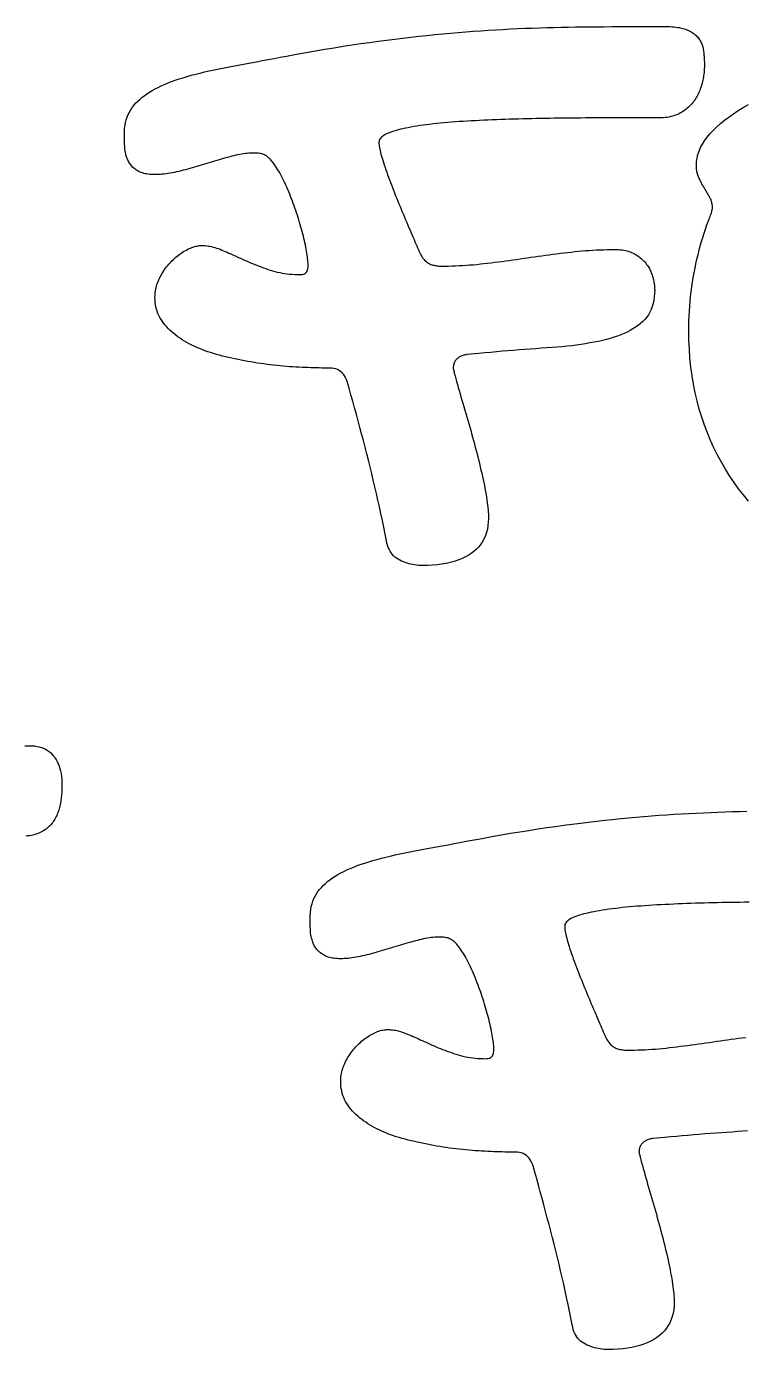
# Model space of a CAD drawing. Header units: millimetres. Extents: x 0 to 54.3, y 0.2 to 27.6.
# Drawn here: x 18.479 to 21.025, y 0.265 to 4.954 of the extents above; entities that cross this region are included whole.
import ezdxf

# ---------------------------------------------------------------- set-up
doc = ezdxf.new("R2010")
doc.units = ezdxf.units.MM

msp = doc.modelspace()

# ---------------------------------------------------------------- linework, layer by layer
msp.add_lwpolyline([(19.2854, 4.5051), (19.2797, 4.5051), (19.2739, 4.5048), (19.2679, 4.5044), (19.2617, 4.5038), (19.2554, 4.5031), (19.2489, 4.5022), (19.2423, 4.5012), (19.2356, 4.5), (19.2287, 4.4986), (19.2216, 4.4971), (19.2144, 4.4954), (19.2071, 4.4936), (19.1997, 4.4916), (19.1922, 4.4896), (19.1846, 4.4876), (19.177, 4.4854), (19.1694, 4.4833), (19.1617, 4.4811), (19.154, 4.4788), (19.1462, 4.4765), (19.1383, 4.4742), (19.1304, 4.4718), (19.1225, 4.4693), (19.1145, 4.4669), (19.1065, 4.4644), (19.0985, 4.4619), (19.0905, 4.4595), (19.0826, 4.4572), (19.0746, 4.4549), (19.0667, 4.4526), (19.0587, 4.4504), (19.0508, 4.4483), (19.0429, 4.4462), (19.035, 4.4441), (19.0271, 4.4421), (19.0193, 4.4401), (19.0115, 4.4383), (19.0038, 4.4366), (18.9963, 4.4351), (18.9889, 4.4337), (18.9816, 4.4325), (18.9745, 4.4315), (18.9675, 4.4306), (18.9607, 4.4299), (18.954, 4.4293), (18.9474, 4.4289), (18.941, 4.4287), (18.9347, 4.4286), (18.9283, 4.4287), (18.9221, 4.4289), (18.9162, 4.4294), (18.9104, 4.4301), (18.905, 4.4309), (18.8997, 4.4319), (18.8947, 4.4331), (18.89, 4.4345), (18.8854, 4.4361), (18.8811, 4.4378), (18.8771, 4.4398), (18.8733, 4.4419), (18.8696, 4.4442), (18.8662, 4.4466), (18.8629, 4.4491), (18.8597, 4.4517), (18.8567, 4.4544), (18.8539, 4.4573), (18.8512, 4.4602), (18.8487, 4.4633), (18.8464, 4.4665), (18.8442, 4.4697), (18.8422, 4.4731), (18.8403, 4.4766), (18.8386, 4.4802), (18.837, 4.4839), (18.8355, 4.4876), (18.8342, 4.4913), (18.833, 4.4951), (18.8319, 4.4989), (18.8309, 4.5028), (18.83, 4.5067), (18.8293, 4.5107), (18.8287, 4.5147), (18.8282, 4.5188), (18.8279, 4.5229), (18.8276, 4.5271), (18.8273, 4.5312), (18.8271, 4.5353), (18.8269, 4.5394), (18.8267, 4.5434), (18.8265, 4.5474), (18.8264, 4.5514), (18.8263, 4.5554), (18.8262, 4.5593), (18.8261, 4.5632), (18.8261, 4.5671), (18.8261, 4.571), (18.8263, 4.5821), (18.8272, 4.5929), (18.8286, 4.6033), (18.8305, 4.6133), (18.833, 4.6231), (18.8361, 4.6324), (18.8397, 4.6415), (18.8439, 4.6501), (18.8486, 4.6585), (18.8539, 4.6665), (18.8597, 4.6741), (18.8661, 4.6814), (18.8731, 4.6884), (18.8805, 4.6953), (18.8883, 4.7019), (18.8967, 4.7084), (18.9055, 4.7147), (18.9149, 4.7208), (18.9247, 4.7267), (18.935, 4.7324), (18.9458, 4.738), (18.957, 4.7434), (18.9688, 4.7485), (18.981, 4.7535), (18.9937, 4.7583), (19.0068, 4.7631), (19.0203, 4.7676), (19.0343, 4.7721), (19.0487, 4.7765), (19.0635, 4.7807), (19.0788, 4.7848), (19.0945, 4.7887), (19.1107, 4.7926), (19.1273, 4.7963), (19.1443, 4.7999), (19.1617, 4.8034), (19.1795, 4.8068), (19.1978, 4.8103), (19.2164, 4.8139), (19.2354, 4.8175), (19.2548, 4.8212), (19.2745, 4.825), (19.2947, 4.8288), (19.3152, 4.8326), (19.3361, 4.8366), (19.3574, 4.8406), (19.3791, 4.8446), (19.4012, 4.8488), (19.4359, 4.8552), (19.4702, 4.8613), (19.5039, 4.8672), (19.5372, 4.8729), (19.5699, 4.8783), (19.6022, 4.8835), (19.6339, 4.8884), (19.6651, 4.8931), (19.6958, 4.8975), (19.726, 4.9017), (19.7557, 4.9056), (19.7849, 4.9093), (19.8137, 4.9128), (19.8423, 4.9161), (19.8707, 4.9193), (19.8988, 4.9223), (19.9268, 4.9251), (19.9545, 4.9278), (19.982, 4.9303), (20.0092, 4.9327), (20.0363, 4.9348), (20.0631, 4.9369), (20.0897, 4.9388), (20.1161, 4.9405), (20.1423, 4.942), (20.1684, 4.9435), (20.1945, 4.9449), (20.2204, 4.9461), (20.2463, 4.9472), (20.2721, 4.9483), (20.2978, 4.9492), (20.3234, 4.95), (20.3489, 4.9507), (20.3744, 4.9512), (20.3997, 4.9517), (20.425, 4.952), (20.4503, 4.9523), (20.4759, 4.9526), (20.5016, 4.9528), (20.5276, 4.953), (20.5539, 4.9532), (20.5803, 4.9534), (20.607, 4.9535), (20.6339, 4.9536), (20.661, 4.9537), (20.6883, 4.9538), (20.7159, 4.9538), (20.7437, 4.9538), (20.7518, 4.9537), (20.7597, 4.9535), (20.7673, 4.953), (20.7745, 4.9524), (20.7815, 4.9517), (20.7882, 4.9507), (20.7946, 4.9496), (20.8007, 4.9483), (20.8064, 4.9468), (20.8119, 4.9452), (20.8171, 4.9433), (20.822, 4.9414), (20.8267, 4.9392), (20.8311, 4.937), (20.8353, 4.9347), (20.8393, 4.9323), (20.8431, 4.9297), (20.8467, 4.9271), (20.8501, 4.9244), (20.8533, 4.9216), (20.8562, 4.9187), (20.859, 4.9156), (20.8615, 4.9125), (20.8639, 4.9093), (20.866, 4.906), (20.868, 4.9026), (20.8699, 4.8992), (20.8716, 4.8957), (20.8731, 4.8921), (20.8746, 4.8884), (20.8758, 4.8846), (20.8769, 4.8808), (20.8779, 4.8769), (20.8787, 4.873), (20.8794, 4.8689), (20.8799, 4.8648), (20.8803, 4.8606), (20.8807, 4.8565), (20.8811, 4.8523), (20.8814, 4.8482), (20.8817, 4.844), (20.8819, 4.8399), (20.8821, 4.8357), (20.8823, 4.8316), (20.8824, 4.8274), (20.8825, 4.8233), (20.8825, 4.8191), (20.8826, 4.8149), (20.8825, 4.8102), (20.8823, 4.8053), (20.8821, 4.8004), (20.8817, 4.7955), (20.8812, 4.7904), (20.8806, 4.7853), (20.8798, 4.7802), (20.879, 4.775), (20.8781, 4.7697), (20.877, 4.7644), (20.8758, 4.759), (20.8746, 4.7535), (20.8731, 4.7481), (20.8716, 4.7427), (20.8699, 4.7374), (20.868, 4.7321), (20.866, 4.727), (20.8639, 4.7219), (20.8616, 4.7169), (20.8591, 4.712), (20.8565, 4.7071), (20.8538, 4.7023), (20.8509, 4.6976), (20.8478, 4.693), (20.8446, 4.6884), (20.8413, 4.684), (20.8377, 4.6798), (20.834, 4.6757), (20.8301, 4.6717), (20.826, 4.6678), (20.8218, 4.6641), (20.8174, 4.6605), (20.8128, 4.6571), (20.808, 4.6538), (20.8031, 4.6506), (20.798, 4.6476), (20.7927, 4.6447), (20.7872, 4.6421), (20.7816, 4.6398), (20.7757, 4.6377), (20.7697, 4.6358), (20.7635, 4.6342), (20.7571, 4.6329), (20.7505, 4.6317), (20.7437, 4.6309), (20.7368, 4.6303), (20.7296, 4.6299), (20.7223, 4.6298), (20.5799, 4.6298), (20.5656, 4.6298), (20.5511, 4.6297), (20.5365, 4.6297), (20.5217, 4.6297), (20.5068, 4.6296), (20.4917, 4.6295), (20.4765, 4.6295), (20.4612, 4.6294), (20.4457, 4.6293), (20.43, 4.6292), (20.4142, 4.629), (20.3983, 4.6289), (20.3823, 4.6287), (20.3663, 4.6285), (20.3503, 4.6283), (20.3344, 4.6281), (20.3185, 4.6278), (20.3026, 4.6275), (20.2867, 4.6272), (20.2709, 4.6269), (20.255, 4.6265), (20.2393, 4.6262), (20.2235, 4.6258), (20.2077, 4.6253), (20.1921, 4.6249), (20.1765, 4.6244), (20.1611, 4.6238), (20.1457, 4.6232), (20.1305, 4.6226), (20.1154, 4.622), (20.1004, 4.6213), (20.0855, 4.6206), (20.0707, 4.6198), (20.056, 4.619), (20.0415, 4.6182), (20.027, 4.6173), (20.0128, 4.6164), (19.9988, 4.6154), (19.9851, 4.6144), (19.9716, 4.6132), (19.9585, 4.6121), (19.9456, 4.6109), (19.9329, 4.6096), (19.9206, 4.6082), (19.9085, 4.6068), (19.8967, 4.6053), (19.8852, 4.6038), (19.8739, 4.6022), (19.863, 4.6005), (19.8524, 4.5988), (19.8422, 4.597), (19.8325, 4.5951), (19.8231, 4.5932), (19.814, 4.5913), (19.8054, 4.5892), (19.7971, 4.5871), (19.7893, 4.585), (19.7818, 4.5828), (19.7747, 4.5805), (19.768, 4.5781), (19.7617, 4.5757), (19.756, 4.5732), (19.7508, 4.5706), (19.7462, 4.5678), (19.7421, 4.565), (19.7386, 4.5621), (19.7356, 4.5591), (19.7331, 4.556), (19.7312, 4.5528), (19.7299, 4.5494), (19.7291, 4.546), (19.7288, 4.5425), (19.7289, 4.5388), (19.7292, 4.5346), (19.7298, 4.5301), (19.7306, 4.5251), (19.7316, 4.5198), (19.7328, 4.514), (19.7342, 4.5079), (19.7359, 4.5014), (19.7378, 4.4944), (19.7399, 4.4871), (19.7423, 4.4794), (19.7448, 4.4713), (19.7475, 4.4629), (19.7504, 4.4545), (19.7533, 4.4459), (19.7563, 4.4372), (19.7594, 4.4284), (19.7626, 4.4194), (19.7659, 4.4104), (19.7693, 4.4013), (19.7729, 4.392), (19.7765, 4.3826), (19.7802, 4.3732), (19.784, 4.3636), (19.7879, 4.354), (19.7917, 4.3443), (19.7956, 4.3348), (19.7995, 4.3252), (19.8034, 4.3157), (19.8074, 4.3062), (19.8113, 4.2967), (19.8152, 4.2872), (19.8192, 4.2778), (19.8232, 4.2684), (19.8272, 4.259), (19.8312, 4.2496), (19.8351, 4.2404), (19.839, 4.2315), (19.8427, 4.2228), (19.8463, 4.2143), (19.8498, 4.2061), (19.8532, 4.1982), (19.8565, 4.1906), (19.8597, 4.1832), (19.8627, 4.176), (19.8657, 4.1691), (19.8685, 4.1625), (19.8712, 4.1562), (19.8736, 4.1512), (19.8761, 4.1466), (19.8786, 4.1422), (19.8811, 4.1381), (19.8837, 4.1343), (19.8864, 4.1308), (19.8891, 4.1275), (19.8918, 4.1245), (19.8946, 4.1218), (19.8974, 4.1193), (19.9003, 4.1171), (19.9033, 4.1152), (19.9063, 4.1135), (19.9096, 4.1119), (19.913, 4.1105), (19.9165, 4.1093), (19.9203, 4.1082), (19.9242, 4.1072), (19.9283, 4.1064), (19.9326, 4.1057), (19.937, 4.1052), (19.9416, 4.1048), (19.9464, 4.1046), (19.9514, 4.1045), (19.9635, 4.1046), (19.9758, 4.1048), (19.9881, 4.1051), (20.0004, 4.1055), (20.0128, 4.1061), (20.0252, 4.1067), (20.0377, 4.1075), (20.0503, 4.1085), (20.0629, 4.1095), (20.0755, 4.1107), (20.0882, 4.112), (20.1009, 4.1134), (20.1137, 4.1149), (20.1265, 4.1165), (20.1393, 4.118), (20.1521, 4.1197), (20.1649, 4.1213), (20.1777, 4.123), (20.1905, 4.1247), (20.2034, 4.1265), (20.2163, 4.1283), (20.2291, 4.1301), (20.242, 4.132), (20.2549, 4.1339), (20.2678, 4.1358), (20.2808, 4.1377), (20.2937, 4.1395), (20.3066, 4.1413), (20.3195, 4.1431), (20.3324, 4.1448), (20.3453, 4.1465), (20.3582, 4.1481), (20.3711, 4.1498), (20.384, 4.1513), (20.3969, 4.1529), (20.4098, 4.1544), (20.4227, 4.1558), (20.4356, 4.1571), (20.4485, 4.1583), (20.4614, 4.1593), (20.4742, 4.1602), (20.4871, 4.161), (20.4999, 4.1617), (20.5127, 4.1623), (20.5255, 4.1627), (20.5383, 4.163), (20.5511, 4.1632), (20.5639, 4.1633), (20.5709, 4.1632), (20.5777, 4.1629), (20.5843, 4.1623), (20.5907, 4.1616), (20.5968, 4.1606), (20.6028, 4.1595), (20.6086, 4.1581), (20.6141, 4.1565), (20.6194, 4.1548), (20.6246, 4.1528), (20.6295, 4.1506), (20.6342, 4.1481), (20.6387, 4.1456), (20.6431, 4.1429), (20.6473, 4.1401), (20.6513, 4.1373), (20.6552, 4.1343), (20.6589, 4.1312), (20.6624, 4.1281), (20.6658, 4.1248), (20.6691, 4.1214), (20.6721, 4.118), (20.6751, 4.1144), (20.6778, 4.1107), (20.6804, 4.107), (20.6829, 4.1033), (20.6852, 4.0995), (20.6874, 4.0956), (20.6895, 4.0917), (20.6914, 4.0878), (20.6932, 4.0839), (20.6948, 4.0799), (20.6963, 4.0759), (20.6977, 4.0718), (20.699, 4.0677), (20.7001, 4.0636), (20.7011, 4.0595), (20.702, 4.0555), (20.7028, 4.0515), (20.7035, 4.0477), (20.7042, 4.044), (20.7047, 4.0404), (20.7052, 4.0369), (20.7056, 4.0335), (20.7059, 4.0302), (20.7061, 4.027), (20.7062, 4.0239), (20.7063, 4.0208), (20.7059, 4.0078), (20.7049, 3.9952), (20.7032, 3.9833), (20.7008, 3.9719), (20.6976, 3.961), (20.6938, 3.9507), (20.6893, 3.941), (20.6841, 3.9318), (20.6782, 3.9232), (20.6717, 3.9151), (20.6644, 3.9076), (20.6564, 3.9006), (20.6479, 3.8941), (20.6388, 3.8879), (20.6293, 3.8819), (20.6192, 3.8762), (20.6087, 3.8708), (20.5977, 3.8657), (20.5862, 3.8609), (20.5741, 3.8563), (20.5616, 3.8521), (20.5486, 3.8481), (20.5351, 3.8444), (20.5211, 3.841), (20.5067, 3.8378), (20.4919, 3.8348), (20.4767, 3.832), (20.4611, 3.8293), (20.4451, 3.8268), (20.4288, 3.8245), (20.412, 3.8224), (20.3949, 3.8204), (20.3774, 3.8186), (20.3595, 3.817), (20.3412, 3.8156), (20.3226, 3.8143), (20.3037, 3.8131), (20.2845, 3.8118), (20.2652, 3.8104), (20.2457, 3.809), (20.2261, 3.8074), (20.2062, 3.8058), (20.1861, 3.8042), (20.1659, 3.8024), (20.1455, 3.8006), (20.1249, 3.7987), (20.1041, 3.7967), (20.0831, 3.7947), (20.0404, 3.7911), (20.0366, 3.7905), (20.033, 3.7897), (20.0295, 3.7888), (20.0261, 3.7878), (20.0229, 3.7866), (20.0199, 3.7854), (20.017, 3.784), (20.0143, 3.7824), (20.0117, 3.7808), (20.0092, 3.779), (20.0069, 3.7771), (20.0048, 3.7751), (20.0028, 3.773), (20.001, 3.7708), (19.9993, 3.7684), (19.9978, 3.766), (19.9965, 3.7635), (19.9954, 3.7609), (19.9945, 3.7582), (19.9937, 3.7553), (19.9931, 3.7524), (19.9927, 3.7494), (19.9924, 3.7463), (19.9923, 3.7431), (19.9923, 3.7422), (19.9924, 3.7413), (19.9924, 3.7405), (19.9925, 3.7397), (19.9926, 3.7389), (19.9928, 3.7382), (19.9929, 3.7374), (19.9931, 3.7367), (19.9933, 3.7361), (19.9935, 3.7354), (19.9938, 3.7348), (19.9941, 3.7342), (19.9944, 3.7336), (19.9946, 3.7329), (19.9949, 3.7323), (19.9951, 3.7316), (19.9953, 3.7309), (19.9954, 3.7302), (19.9956, 3.7294), (19.9957, 3.7286), (19.9958, 3.7278), (19.9958, 3.727), (19.9959, 3.7261), (19.9959, 3.7253), (19.9986, 3.7154), (20.0014, 3.7053), (20.0042, 3.6951), (20.0071, 3.6846), (20.0101, 3.674), (20.0132, 3.6632), (20.0164, 3.6522), (20.0196, 3.641), (20.0229, 3.6296), (20.0263, 3.6181), (20.0297, 3.6063), (20.0333, 3.5944), (20.0368, 3.5824), (20.0403, 3.5704), (20.0438, 3.5584), (20.0472, 3.5464), (20.0506, 3.5345), (20.054, 3.5225), (20.0573, 3.5106), (20.0606, 3.4986), (20.0638, 3.4867), (20.067, 3.4748), (20.0702, 3.4629), (20.0733, 3.4511), (20.0764, 3.4392), (20.0794, 3.4275), (20.0823, 3.4159), (20.0851, 3.4044), (20.0878, 3.393), (20.0905, 3.3816), (20.093, 3.3704), (20.0955, 3.3593), (20.0979, 3.3482), (20.1002, 3.3373), (20.1024, 3.3265), (20.1045, 3.3158), (20.1065, 3.3052), (20.1083, 3.295), (20.1099, 3.2851), (20.1114, 3.2756), (20.1127, 3.2664), (20.1138, 3.2574), (20.1148, 3.2488), (20.1156, 3.2406), (20.1162, 3.2326), (20.1166, 3.225), (20.1169, 3.2177), (20.1169, 3.2107), (20.1165, 3.1973), (20.1152, 3.1845), (20.1131, 3.1722), (20.1101, 3.1605), (20.1063, 3.1492), (20.1016, 3.1386), (20.096, 3.1285), (20.0896, 3.1189), (20.0824, 3.1099), (20.0743, 3.1014), (20.0653, 3.0935), (20.0555, 3.0861), (20.0449, 3.0792), (20.0336, 3.073), (20.0216, 3.0674), (20.0089, 3.0623), (19.9955, 3.0579), (19.9814, 3.054), (19.9666, 3.0508), (19.9511, 3.0481), (19.9348, 3.046), (19.9179, 3.0445), (19.9003, 3.0436), (19.8819, 3.0433), (19.8751, 3.0435), (19.8683, 3.0439), (19.8616, 3.0445), (19.8549, 3.0454), (19.8483, 3.0466), (19.8416, 3.048), (19.835, 3.0497), (19.8285, 3.0516), (19.822, 3.0538), (19.8155, 3.0563), (19.8091, 3.059), (19.8027, 3.062), (19.7965, 3.0654), (19.7907, 3.0691), (19.7854, 3.0733), (19.7804, 3.078), (19.7759, 3.083), (19.7717, 3.0885), (19.768, 3.0944), (19.7647, 3.1008), (19.7618, 3.1076), (19.7593, 3.1148), (19.7572, 3.1225), (19.7555, 3.1306), (19.7507, 3.1549), (19.7458, 3.1791), (19.7408, 3.2032), (19.7357, 3.2272), (19.7305, 3.2512), (19.7252, 3.275), (19.7198, 3.2988), (19.7143, 3.3225), (19.7088, 3.3461), (19.7031, 3.3696), (19.6973, 3.393), (19.6914, 3.4163), (19.6854, 3.4396), (19.6794, 3.4629), (19.6734, 3.4862), (19.6673, 3.5094), (19.6611, 3.5327), (19.6549, 3.5559), (19.6486, 3.5791), (19.6423, 3.6023), (19.636, 3.6255), (19.6296, 3.6487), (19.6231, 3.6718), (19.6166, 3.695), (19.6137, 3.7027), (19.6104, 3.7097), (19.6067, 3.716), (19.6026, 3.7217), (19.598, 3.7267), (19.593, 3.7311), (19.5876, 3.7347), (19.5818, 3.7377), (19.5756, 3.7401), (19.5689, 3.7417), (19.5618, 3.7427), (19.5543, 3.7431), (19.5453, 3.7431), (19.5361, 3.7432), (19.5268, 3.7433), (19.5172, 3.7435), (19.5075, 3.7437), (19.4975, 3.744), (19.4874, 3.7443), (19.4771, 3.7447), (19.4667, 3.7451), (19.456, 3.7455), (19.4452, 3.7461), (19.4341, 3.7466), (19.423, 3.7473), (19.4118, 3.748), (19.4006, 3.7489), (19.3893, 3.7498), (19.378, 3.7508), (19.3667, 3.752), (19.3553, 3.7532), (19.3439, 3.7545), (19.3325, 3.756), (19.321, 3.7575), (19.3095, 3.7591), (19.2979, 3.7609), (19.2864, 3.7627), (19.2749, 3.7646), (19.2635, 3.7666), (19.2521, 3.7687), (19.2408, 3.7709), (19.2296, 3.7731), (19.2184, 3.7755), (19.2073, 3.7779), (19.1963, 3.7804), (19.1853, 3.783), (19.1743, 3.7857), (19.1635, 3.7885), (19.1527, 3.7914), (19.1422, 3.7944), (19.1319, 3.7977), (19.1217, 3.801), (19.1118, 3.8046), (19.1021, 3.8083), (19.0925, 3.8121), (19.0832, 3.8162), (19.074, 3.8204), (19.0651, 3.8247), (19.0563, 3.8292), (19.0477, 3.8339), (19.0394, 3.8387), (19.0314, 3.8437), (19.0236, 3.8488), (19.0161, 3.8541), (19.0089, 3.8595), (19.0019, 3.865), (18.9952, 3.8708), (18.9888, 3.8766), (18.9826, 3.8826), (18.9768, 3.8888), (18.9712, 3.8951), (18.9658, 3.9015), (18.9609, 3.9082), (18.9563, 3.915), (18.9522, 3.922), (18.9485, 3.9292), (18.9453, 3.9367), (18.9425, 3.9443), (18.9401, 3.9521), (18.9381, 3.9601), (18.9366, 3.9683), (18.9355, 3.9767), (18.9349, 3.9853), (18.9347, 3.9941), (18.9348, 3.9998), (18.9351, 4.0054), (18.9357, 4.011), (18.9365, 4.0166), (18.9375, 4.0222), (18.9387, 4.0277), (18.9401, 4.0333), (18.9418, 4.0388), (18.9437, 4.0444), (18.9458, 4.0499), (18.9481, 4.0554), (18.9507, 4.0609), (18.9534, 4.0663), (18.9563, 4.0717), (18.9593, 4.0769), (18.9624, 4.0821), (18.9656, 4.0871), (18.969, 4.0921), (18.9724, 4.0969), (18.976, 4.1016), (18.9798, 4.1063), (18.9836, 4.1108), (18.9876, 4.1153), (18.9917, 4.1197), (18.9958, 4.1239), (19.0001, 4.128), (19.0044, 4.1319), (19.0088, 4.1358), (19.0132, 4.1395), (19.0177, 4.143), (19.0223, 4.1464), (19.0269, 4.1497), (19.0316, 4.1529), (19.0363, 4.1559), (19.0411, 4.1588), (19.046, 4.1615), (19.0508, 4.1641), (19.0557, 4.1664), (19.0605, 4.1685), (19.0653, 4.1704), (19.07, 4.1721), (19.0747, 4.1735), (19.0793, 4.1747), (19.0839, 4.1757), (19.0885, 4.1765), (19.0931, 4.1771), (19.0976, 4.1774), (19.1021, 4.1775), (19.1074, 4.1774), (19.1129, 4.1771), (19.1184, 4.1765), (19.124, 4.1757), (19.1297, 4.1747), (19.1354, 4.1735), (19.1413, 4.1721), (19.1472, 4.1704), (19.1531, 4.1685), (19.1592, 4.1664), (19.1653, 4.1641), (19.1715, 4.1615), (19.1778, 4.1588), (19.1841, 4.1561), (19.1905, 4.1533), (19.197, 4.1504), (19.2036, 4.1475), (19.2102, 4.1446), (19.2169, 4.1416), (19.2237, 4.1385), (19.2306, 4.1355), (19.2375, 4.1323), (19.2445, 4.1291), (19.2516, 4.1259), (19.2588, 4.1226), (19.266, 4.1195), (19.2734, 4.1163), (19.2808, 4.1132), (19.2883, 4.1102), (19.2959, 4.1072), (19.3036, 4.1042), (19.3114, 4.1014), (19.3192, 4.0985), (19.3272, 4.0957), (19.3352, 4.093), (19.3433, 4.0903), (19.3515, 4.0877), (19.3599, 4.0854), (19.3683, 4.0833), (19.3768, 4.0814), (19.3855, 4.0797), (19.3943, 4.0783), (19.4032, 4.077), (19.4122, 4.076), (19.4213, 4.0753), (19.4305, 4.0747), (19.4398, 4.0744), (19.4493, 4.0742), (19.4538, 4.0745), (19.458, 4.0751), (19.4617, 4.0761), (19.4651, 4.0776), (19.468, 4.0795), (19.4706, 4.0818), (19.4728, 4.0845), (19.4746, 4.0877), (19.476, 4.0913), (19.4769, 4.0953), (19.4775, 4.0997), (19.4777, 4.1045), (19.4777, 4.1094), (19.4775, 4.1145), (19.4771, 4.1199), (19.4767, 4.1255), (19.476, 4.1313), (19.4753, 4.1375), (19.4744, 4.1438), (19.4734, 4.1504), (19.4722, 4.1573), (19.4709, 4.1644), (19.4695, 4.1717), (19.4679, 4.1793), (19.4663, 4.187), (19.4645, 4.1949), (19.4627, 4.2027), (19.4607, 4.2107), (19.4587, 4.2186), (19.4566, 4.2267), (19.4544, 4.2348), (19.4521, 4.243), (19.4498, 4.2512), (19.4473, 4.2595), (19.4448, 4.2679), (19.4421, 4.2763), (19.4394, 4.2848), (19.4367, 4.2932), (19.4338, 4.3016), (19.431, 4.31), (19.428, 4.3183), (19.425, 4.3266), (19.4219, 4.3349), (19.4188, 4.3432), (19.4156, 4.3515), (19.4123, 4.3597), (19.409, 4.3679), (19.4056, 4.376), (19.4022, 4.3841), (19.3987, 4.3919), (19.3952, 4.3996), (19.3917, 4.407), (19.3881, 4.4142), (19.3845, 4.4212), (19.3808, 4.428), (19.3771, 4.4346), (19.3734, 4.441), (19.3696, 4.4471), (19.3658, 4.4531), (19.362, 4.4588), (19.3596, 4.4623), (19.3572, 4.4657), (19.3548, 4.469), (19.3524, 4.4721), (19.35, 4.4751), (19.3475, 4.478), (19.3451, 4.4807), (19.3426, 4.4834), (19.3401, 4.4859), (19.3376, 4.4883), (19.3351, 4.4905), (19.3326, 4.4927), (19.33, 4.4947), (19.3271, 4.4965), (19.324, 4.4981), (19.3207, 4.4996), (19.3171, 4.5009), (19.3133, 4.502), (19.3092, 4.503), (19.3049, 4.5037), (19.3004, 4.5044), (19.2957, 4.5048), (19.2907, 4.505), (19.2854, 4.5051)], close=True)
for points in [[(21.0389, 3.2719), (21.0211, 3.2932), (21.004, 3.3152), (20.9877, 3.3377), (20.972, 3.3609), (20.9571, 3.3848), (20.9429, 3.4092), (20.9294, 3.4343), (20.9166, 3.46), (20.9046, 3.4864), (20.8932, 3.5134), (20.8827, 3.5409), (20.8731, 3.5689), (20.8644, 3.5974), (20.8566, 3.6264), (20.8498, 3.6558), (20.8438, 3.6857), (20.8388, 3.716), (20.8347, 3.7468), (20.8315, 3.7781), (20.8292, 3.8099), (20.8278, 3.8421), (20.8274, 3.8748), (20.8275, 3.8926), (20.8279, 3.9102), (20.8285, 3.9277), (20.8294, 3.9452), (20.8306, 3.9625), (20.832, 3.9797), (20.8337, 3.9967), (20.8357, 4.0137), (20.8379, 4.0306), (20.8404, 4.0473), (20.8431, 4.064), (20.8461, 4.0805), (20.8493, 4.0969), (20.8527, 4.113), (20.8562, 4.1291), (20.86, 4.1449), (20.864, 4.1605), (20.8681, 4.176), (20.8724, 4.1912), (20.8769, 4.2063), (20.8816, 4.2212), (20.8865, 4.2359), (20.8916, 4.2504), (20.8968, 4.2648), (20.8991, 4.2703), (20.9012, 4.2755), (20.903, 4.2805), (20.9047, 4.2851), (20.9062, 4.2896), (20.9075, 4.2937), (20.9086, 4.2976), (20.9095, 4.3012), (20.9102, 4.3045), (20.9107, 4.3075), (20.911, 4.3103), (20.9111, 4.3128), (20.911, 4.3158), (20.9108, 4.3187), (20.9105, 4.3216), (20.9101, 4.3245), (20.9095, 4.3274), (20.9088, 4.3302), (20.908, 4.333), (20.9071, 4.3358), (20.906, 4.3385), (20.9049, 4.3413), (20.9036, 4.344), (20.9021, 4.3467), (20.9007, 4.3494), (20.8991, 4.3521), (20.8976, 4.3548), (20.896, 4.3575), (20.8944, 4.3603), (20.8928, 4.3631), (20.8912, 4.366), (20.8895, 4.3688), (20.8878, 4.3717), (20.8861, 4.3746), (20.8843, 4.3775), (20.8826, 4.3805), (20.8808, 4.3835), (20.8791, 4.3865), (20.8773, 4.3895), (20.8756, 4.3926), (20.874, 4.3956), (20.8723, 4.3987), (20.8707, 4.4019), (20.8691, 4.405), (20.8675, 4.4082), (20.866, 4.4114), (20.8645, 4.4146), (20.863, 4.4179), (20.8616, 4.4212), (20.8603, 4.4246), (20.8591, 4.428), (20.858, 4.4315), (20.8571, 4.4351), (20.8563, 4.4388), (20.8556, 4.4426), (20.8551, 4.4464), (20.8546, 4.4503), (20.8543, 4.4542), (20.8541, 4.4583), (20.8541, 4.4624), (20.8547, 4.4748), (20.8564, 4.4873), (20.8594, 4.4996), (20.8636, 4.512), (20.8689, 4.5243), (20.8754, 4.5365), (20.8832, 4.5487), (20.8921, 4.5609), (20.9021, 4.5731), (20.9134, 4.5852), (20.9259, 4.5973), (20.9395, 4.6093), (20.9542, 4.6212), (20.9696, 4.6329), (20.9857, 4.6443), (21.0026, 4.6556), (21.0203, 4.6666), (21.0388, 4.6774)], [(18.4735, 2.4045), (18.4814, 2.4046), (18.4892, 2.4047), (18.4985, 2.4044), (18.5074, 2.4036), (18.516, 2.4024), (18.5241, 2.4006), (18.5319, 2.3983), (18.5393, 2.3955), (18.5463, 2.3922), (18.5529, 2.3884), (18.5591, 2.3841), (18.565, 2.3793), (18.5705, 2.374), (18.5756, 2.3682), (18.5802, 2.3619), (18.5845, 2.3552), (18.5884, 2.3481), (18.5919, 2.3406), (18.5949, 2.3326), (18.5976, 2.3243), (18.5998, 2.3156), (18.6017, 2.3064), (18.6031, 2.2969), (18.6041, 2.2869), (18.6047, 2.2766), (18.6049, 2.2658), (18.6049, 2.2602), (18.6048, 2.2546), (18.6046, 2.249), (18.6043, 2.2435), (18.604, 2.238), (18.6036, 2.2326), (18.6031, 2.2272), (18.6026, 2.2219), (18.6019, 2.2165), (18.6012, 2.2112), (18.6004, 2.206), (18.5996, 2.2008), (18.5986, 2.1956), (18.5976, 2.1906), (18.5964, 2.1856), (18.595, 2.1807), (18.5936, 2.1759), (18.592, 2.1712), (18.5903, 2.1666), (18.5885, 2.162), (18.5866, 2.1576), (18.5845, 2.1532), (18.5823, 2.1489), (18.58, 2.1447), (18.5776, 2.1406), (18.575, 2.1366), (18.5722, 2.1328), (18.5693, 2.1291), (18.5663, 2.1255), (18.5631, 2.122), (18.5598, 2.1186), (18.5563, 2.1154), (18.5526, 2.1123), (18.5488, 2.1093), (18.5449, 2.1065), (18.5408, 2.1037), (18.5366, 2.1012), (18.5321, 2.0988), (18.5275, 2.0965), (18.5226, 2.0944), (18.5176, 2.0926), (18.5123, 2.0908), (18.5069, 2.0893), (18.5013, 2.0879), (18.4954, 2.0867), (18.4894, 2.0857), (18.4832, 2.0848), (18.4767, 2.0842)], [(21.0358, 1.0398), (21.0179, 1.0382), (20.9997, 1.0367), (20.981, 1.0354), (20.9621, 1.0342), (20.943, 1.0329), (20.9237, 1.0315), (20.9042, 1.0301), (20.8845, 1.0286), (20.8646, 1.027), (20.8446, 1.0253), (20.8243, 1.0236), (20.8039, 1.0218), (20.7833, 1.0199), (20.7625, 1.0179), (20.7415, 1.0159), (20.6988, 1.0123), (20.695, 1.0116), (20.6914, 1.0109), (20.6879, 1.01), (20.6846, 1.0089), (20.6814, 1.0078), (20.6783, 1.0065), (20.6754, 1.0051), (20.6727, 1.0036), (20.6701, 1.0019), (20.6677, 1.0002), (20.6654, 0.9983), (20.6632, 0.9963), (20.6612, 0.9941), (20.6594, 0.9919), (20.6578, 0.9896), (20.6563, 0.9872), (20.655, 0.9846), (20.6539, 0.982), (20.6529, 0.9793), (20.6521, 0.9765), (20.6515, 0.9736), (20.6511, 0.9706), (20.6508, 0.9674), (20.6507, 0.9642), (20.6508, 0.9633), (20.6508, 0.9625), (20.6509, 0.9617), (20.6509, 0.9609), (20.6511, 0.9601), (20.6512, 0.9593), (20.6513, 0.9586), (20.6515, 0.9579), (20.6517, 0.9572), (20.652, 0.9566), (20.6522, 0.9559), (20.6525, 0.9553), (20.6528, 0.9547), (20.6531, 0.9541), (20.6533, 0.9534), (20.6535, 0.9527), (20.6537, 0.952), (20.6539, 0.9513), (20.654, 0.9506), (20.6541, 0.9498), (20.6542, 0.949), (20.6543, 0.9481), (20.6543, 0.9473), (20.6543, 0.9464), (20.657, 0.9365), (20.6598, 0.9265), (20.6626, 0.9162), (20.6656, 0.9058), (20.6686, 0.8951), (20.6717, 0.8843), (20.6748, 0.8733), (20.678, 0.8621), (20.6813, 0.8508), (20.6847, 0.8392), (20.6882, 0.8275), (20.6917, 0.8155), (20.6952, 0.8035), (20.6987, 0.7915), (20.7022, 0.7795), (20.7056, 0.7676), (20.709, 0.7556), (20.7124, 0.7437), (20.7157, 0.7317), (20.719, 0.7198), (20.7222, 0.7079), (20.7254, 0.696), (20.7286, 0.6841), (20.7318, 0.6722), (20.7348, 0.6604), (20.7378, 0.6487), (20.7407, 0.6371), (20.7435, 0.6255), (20.7463, 0.6141), (20.7489, 0.6028), (20.7514, 0.5915), (20.7539, 0.5804), (20.7563, 0.5694), (20.7586, 0.5585), (20.7608, 0.5476), (20.7629, 0.5369), (20.7649, 0.5264), (20.7667, 0.5162), (20.7684, 0.5063), (20.7698, 0.4967), (20.7711, 0.4875), (20.7723, 0.4786), (20.7732, 0.47), (20.774, 0.4617), (20.7746, 0.4538), (20.775, 0.4461), (20.7753, 0.4388), (20.7754, 0.4318), (20.775, 0.4185), (20.7737, 0.4056), (20.7715, 0.3933), (20.7686, 0.3816), (20.7647, 0.3704), (20.76, 0.3597), (20.7545, 0.3496), (20.7481, 0.3401), (20.7408, 0.331), (20.7327, 0.3225), (20.7238, 0.3146), (20.7139, 0.3072), (20.7034, 0.3004), (20.6921, 0.2942), (20.6801, 0.2885), (20.6674, 0.2835), (20.6539, 0.279), (20.6398, 0.2752), (20.625, 0.2719), (20.6095, 0.2692), (20.5933, 0.2671), (20.5763, 0.2657), (20.5587, 0.2648), (20.5403, 0.2645), (20.5335, 0.2646), (20.5268, 0.265), (20.52, 0.2656), (20.5133, 0.2666), (20.5067, 0.2677), (20.5001, 0.2692), (20.4935, 0.2708), (20.4869, 0.2728), (20.4804, 0.275), (20.474, 0.2775), (20.4675, 0.2802), (20.4611, 0.2832), (20.4549, 0.2865), (20.4492, 0.2903), (20.4438, 0.2945), (20.4389, 0.2991), (20.4343, 0.3042), (20.4302, 0.3097), (20.4265, 0.3156), (20.4231, 0.3219), (20.4202, 0.3287), (20.4177, 0.336), (20.4156, 0.3436), (20.4139, 0.3517), (20.4091, 0.376), (20.4042, 0.4002), (20.3992, 0.4243), (20.3941, 0.4484), (20.389, 0.4723), (20.3837, 0.4962), (20.3783, 0.5199), (20.3728, 0.5436), (20.3672, 0.5672), (20.3615, 0.5907), (20.3557, 0.6142), (20.3498, 0.6375), (20.3439, 0.6608), (20.3379, 0.6841), (20.3318, 0.7073), (20.3257, 0.7306), (20.3195, 0.7538), (20.3133, 0.777), (20.3071, 0.8003), (20.3008, 0.8235), (20.2944, 0.8466), (20.288, 0.8698), (20.2816, 0.893), (20.2751, 0.9161), (20.2722, 0.9238), (20.2689, 0.9308), (20.2651, 0.9372), (20.261, 0.9429), (20.2564, 0.9479), (20.2515, 0.9522), (20.2461, 0.9559), (20.2402, 0.9589), (20.234, 0.9612), (20.2273, 0.9629), (20.2202, 0.9639), (20.2127, 0.9642), (20.2037, 0.9642), (20.1946, 0.9643), (20.1852, 0.9644), (20.1756, 0.9646), (20.1659, 0.9648), (20.156, 0.9651), (20.1459, 0.9654), (20.1356, 0.9658), (20.1251, 0.9662), (20.1144, 0.9667), (20.1036, 0.9672), (20.0926, 0.9678), (20.0814, 0.9684), (20.0702, 0.9692), (20.059, 0.97), (20.0477, 0.9709), (20.0364, 0.972), (20.0251, 0.9731), (20.0137, 0.9744), (20.0023, 0.9757), (19.9909, 0.9771), (19.9794, 0.9787), (19.9679, 0.9803), (19.9563, 0.982), (19.9448, 0.9838), (19.9333, 0.9858), (19.9219, 0.9878), (19.9105, 0.9898), (19.8992, 0.992), (19.888, 0.9943), (19.8768, 0.9966), (19.8657, 0.999), (19.8547, 1.0016), (19.8437, 1.0042), (19.8328, 1.0068), (19.8219, 1.0096), (19.8112, 1.0125), (19.8006, 1.0156), (19.7903, 1.0188), (19.7802, 1.0222), (19.7702, 1.0257), (19.7605, 1.0294), (19.7509, 1.0333), (19.7416, 1.0373), (19.7324, 1.0415), (19.7235, 1.0459), (19.7147, 1.0504), (19.7062, 1.055), (19.6979, 1.0598), (19.6898, 1.0648), (19.682, 1.0699), (19.6745, 1.0752), (19.6673, 1.0806), (19.6603, 1.0862), (19.6536, 1.0919), (19.6472, 1.0978), (19.6411, 1.1038), (19.6352, 1.1099), (19.6296, 1.1162), (19.6243, 1.1227), (19.6193, 1.1293), (19.6148, 1.1361), (19.6106, 1.1432), (19.607, 1.1504), (19.6037, 1.1578), (19.6009, 1.1654), (19.5985, 1.1732), (19.5966, 1.1812), (19.5951, 1.1895), (19.594, 1.1979), (19.5933, 1.2065), (19.5931, 1.2153), (19.5932, 1.2209), (19.5936, 1.2265), (19.5941, 1.2321), (19.5949, 1.2377), (19.5959, 1.2433), (19.5971, 1.2489), (19.5986, 1.2544), (19.6002, 1.26), (19.6021, 1.2655), (19.6042, 1.271), (19.6066, 1.2765), (19.6091, 1.282), (19.6119, 1.2875), (19.6147, 1.2928), (19.6177, 1.2981), (19.6208, 1.3032), (19.624, 1.3083), (19.6274, 1.3132), (19.6309, 1.318), (19.6345, 1.3228), (19.6382, 1.3274), (19.642, 1.332), (19.646, 1.3364), (19.6501, 1.3408), (19.6543, 1.345), (19.6585, 1.3491), (19.6628, 1.3531), (19.6672, 1.3569), (19.6716, 1.3606), (19.6761, 1.3642), (19.6807, 1.3676), (19.6853, 1.3709), (19.69, 1.374), (19.6947, 1.377), (19.6995, 1.3799), (19.7044, 1.3826), (19.7093, 1.3852), (19.7141, 1.3875), (19.7189, 1.3897), (19.7237, 1.3915), (19.7284, 1.3932), (19.7331, 1.3947), (19.7378, 1.3959), (19.7424, 1.3969), (19.747, 1.3977), (19.7515, 1.3982), (19.756, 1.3986), (19.7605, 1.3987), (19.7659, 1.3986), (19.7713, 1.3982), (19.7768, 1.3977), (19.7824, 1.3969), (19.7881, 1.3959), (19.7939, 1.3947), (19.7997, 1.3932), (19.8056, 1.3915), (19.8116, 1.3897), (19.8176, 1.3875), (19.8237, 1.3852), (19.8299, 1.3826), (19.8362, 1.3799), (19.8425, 1.3772), (19.849, 1.3744), (19.8554, 1.3716), (19.862, 1.3687), (19.8687, 1.3657), (19.8754, 1.3627), (19.8822, 1.3597), (19.889, 1.3566), (19.896, 1.3535), (19.903, 1.3503), (19.91, 1.347), (19.9172, 1.3438), (19.9245, 1.3406), (19.9318, 1.3375), (19.9392, 1.3344), (19.9467, 1.3313), (19.9543, 1.3283), (19.962, 1.3254), (19.9698, 1.3225), (19.9777, 1.3197), (19.9856, 1.3169), (19.9936, 1.3141), (20.0017, 1.3114), (20.01, 1.3089), (20.0183, 1.3065), (20.0267, 1.3044), (20.0353, 1.3025), (20.0439, 1.3008), (20.0527, 1.2994), (20.0616, 1.2982), (20.0706, 1.2972), (20.0797, 1.2964), (20.0889, 1.2958), (20.0982, 1.2955), (20.1077, 1.2954), (20.1122, 1.2956), (20.1164, 1.2962), (20.1201, 1.2973), (20.1235, 1.2988), (20.1265, 1.3006), (20.1291, 1.303), (20.1312, 1.3057), (20.133, 1.3088), (20.1344, 1.3124), (20.1354, 1.3164), (20.136, 1.3208), (20.1362, 1.3257), (20.1361, 1.3305), (20.1359, 1.3357), (20.1356, 1.341), (20.1351, 1.3466), (20.1345, 1.3525), (20.1337, 1.3586), (20.1328, 1.365), (20.1318, 1.3716), (20.1307, 1.3784), (20.1294, 1.3855), (20.1279, 1.3929), (20.1264, 1.4004), (20.1247, 1.4082), (20.1229, 1.416), (20.1211, 1.4239), (20.1192, 1.4318), (20.1171, 1.4398), (20.115, 1.4479), (20.1128, 1.456), (20.1106, 1.4641), (20.1082, 1.4724), (20.1057, 1.4807), (20.1032, 1.4891), (20.1006, 1.4975), (20.0979, 1.5059), (20.0951, 1.5143), (20.0923, 1.5227), (20.0894, 1.5311), (20.0864, 1.5395), (20.0834, 1.5478), (20.0804, 1.5561), (20.0772, 1.5644), (20.074, 1.5726), (20.0708, 1.5808), (20.0674, 1.589), (20.0641, 1.5972), (20.0606, 1.6052), (20.0572, 1.6131), (20.0537, 1.6207), (20.0501, 1.6282), (20.0465, 1.6354), (20.0429, 1.6424), (20.0393, 1.6492), (20.0356, 1.6558), (20.0318, 1.6621), (20.0281, 1.6683), (20.0243, 1.6742), (20.0204, 1.68), (20.0181, 1.6835), (20.0157, 1.6869), (20.0133, 1.6901), (20.0108, 1.6932), (20.0084, 1.6962), (20.006, 1.6991), (20.0035, 1.7019), (20.0011, 1.7045), (19.9986, 1.707), (19.9961, 1.7094), (19.9936, 1.7117), (19.9911, 1.7138), (19.9884, 1.7158), (19.9855, 1.7176), (19.9824, 1.7193), (19.9791, 1.7207), (19.9755, 1.722), (19.9717, 1.7232), (19.9676, 1.7241), (19.9634, 1.7249), (19.9588, 1.7255), (19.9541, 1.7259), (19.9491, 1.7262), (19.9439, 1.7263), (19.9439, 1.7263), (19.9382, 1.7262), (19.9323, 1.726), (19.9263, 1.7256), (19.9201, 1.725), (19.9138, 1.7243), (19.9074, 1.7234), (19.9008, 1.7223), (19.894, 1.7211), (19.8871, 1.7198), (19.8801, 1.7182), (19.8729, 1.7166), (19.8655, 1.7147), (19.8581, 1.7128), (19.8506, 1.7107), (19.8431, 1.7087), (19.8355, 1.7066), (19.8278, 1.7044), (19.8201, 1.7022), (19.8124, 1.7), (19.8046, 1.6977), (19.7968, 1.6953), (19.7889, 1.6929), (19.7809, 1.6905), (19.7729, 1.688), (19.7649, 1.6855), (19.7569, 1.6831), (19.749, 1.6807), (19.741, 1.6783), (19.733, 1.676), (19.7251, 1.6738), (19.7172, 1.6716), (19.7092, 1.6694), (19.7013, 1.6673), (19.6934, 1.6652), (19.6856, 1.6632), (19.6777, 1.6613), (19.6699, 1.6594), (19.6622, 1.6578), (19.6547, 1.6562), (19.6473, 1.6549), (19.6401, 1.6537), (19.633, 1.6526), (19.626, 1.6517), (19.6191, 1.651), (19.6124, 1.6504), (19.6059, 1.65), (19.5994, 1.6498), (19.5931, 1.6497), (19.5867, 1.6498), (19.5805, 1.6501), (19.5746, 1.6506), (19.5689, 1.6512), (19.5634, 1.652), (19.5582, 1.6531), (19.5532, 1.6543), (19.5484, 1.6557), (19.5439, 1.6572), (19.5396, 1.659), (19.5355, 1.6609), (19.5317, 1.6631), (19.5281, 1.6654), (19.5246, 1.6677), (19.5213, 1.6702), (19.5181, 1.6729), (19.5152, 1.6756), (19.5123, 1.6784), (19.5097, 1.6814), (19.5072, 1.6844), (19.5048, 1.6876), (19.5026, 1.6909), (19.5006, 1.6943), (19.4987, 1.6978), (19.497, 1.7014), (19.4954, 1.705), (19.494, 1.7087), (19.4926, 1.7124), (19.4914, 1.7162), (19.4903, 1.72), (19.4893, 1.7239), (19.4885, 1.7279), (19.4877, 1.7318), (19.4871, 1.7359), (19.4866, 1.74), (19.4863, 1.7441), (19.486, 1.7482), (19.4857, 1.7523), (19.4855, 1.7564), (19.4853, 1.7605), (19.4851, 1.7645), (19.485, 1.7686), (19.4848, 1.7726), (19.4847, 1.7765), (19.4846, 1.7805), (19.4846, 1.7844), (19.4845, 1.7883), (19.4845, 1.7922), (19.4848, 1.8033), (19.4856, 1.814), (19.487, 1.8244), (19.489, 1.8345), (19.4915, 1.8442), (19.4945, 1.8536), (19.4981, 1.8626), (19.5023, 1.8713), (19.507, 1.8796), (19.5123, 1.8876), (19.5182, 1.8953), (19.5246, 1.9025), (19.5315, 1.9096), (19.5389, 1.9164), (19.5468, 1.9231), (19.5551, 1.9296), (19.564, 1.9358), (19.5733, 1.9419), (19.5831, 1.9479), (19.5934, 1.9536), (19.6042, 1.9591), (19.6154, 1.9645), (19.6272, 1.9697), (19.6394, 1.9747), (19.6521, 1.9795), (19.6652, 1.9842), (19.6787, 1.9888), (19.6927, 1.9933), (19.7071, 1.9976), (19.722, 2.0018), (19.7373, 2.0059), (19.753, 2.0099), (19.7691, 2.0137), (19.7857, 2.0174), (19.8027, 2.021), (19.8201, 2.0245), (19.838, 2.028), (19.8562, 2.0315), (19.8748, 2.035), (19.8938, 2.0387), (19.9132, 2.0424), (19.933, 2.0461), (19.9531, 2.0499), (19.9737, 2.0538), (19.9946, 2.0577), (20.0159, 2.0617), (20.0375, 2.0658), (20.0596, 2.0699), (20.0944, 2.0763), (20.1286, 2.0825), (20.1624, 2.0884), (20.1956, 2.0941), (20.2284, 2.0995), (20.2606, 2.1046), (20.2923, 2.1096), (20.3235, 2.1142), (20.3542, 2.1187), (20.3844, 2.1228), (20.4141, 2.1268), (20.4433, 2.1305), (20.4721, 2.1339), (20.5007, 2.1373), (20.5291, 2.1404), (20.5573, 2.1434), (20.5852, 2.1463), (20.6129, 2.1489), (20.6404, 2.1514), (20.6677, 2.1538), (20.6947, 2.156), (20.7215, 2.158), (20.7481, 2.1599), (20.7745, 2.1616), (20.8007, 2.1632), (20.8268, 2.1647), (20.8529, 2.166), (20.8788, 2.1673), (20.9047, 2.1684), (20.9305, 2.1694), (20.9562, 2.1703), (20.9818, 2.1711), (21.0073, 2.1718), (21.0328, 2.1724)], [(21.0407, 1.8499), (21.0247, 1.8497), (21.0087, 1.8495), (20.9928, 1.8492), (20.9769, 1.849), (20.961, 1.8487), (20.9451, 1.8484), (20.9293, 1.848), (20.9135, 1.8477), (20.8977, 1.8473), (20.8819, 1.8469), (20.8662, 1.8465), (20.8505, 1.846), (20.835, 1.8455), (20.8195, 1.845), (20.8042, 1.8444), (20.7889, 1.8438), (20.7738, 1.8431), (20.7588, 1.8424), (20.7439, 1.8417), (20.7291, 1.841), (20.7145, 1.8402), (20.6999, 1.8393), (20.6855, 1.8385), (20.6712, 1.8375), (20.6572, 1.8365), (20.6435, 1.8355), (20.6301, 1.8344), (20.6169, 1.8332), (20.604, 1.832), (20.5914, 1.8307), (20.579, 1.8294), (20.5669, 1.8279), (20.5551, 1.8265), (20.5436, 1.8249), (20.5323, 1.8233), (20.5214, 1.8217), (20.5108, 1.8199), (20.5007, 1.8181), (20.4909, 1.8163), (20.4815, 1.8144), (20.4725, 1.8124), (20.4638, 1.8104), (20.4556, 1.8083), (20.4477, 1.8061), (20.4402, 1.8039), (20.4331, 1.8016), (20.4264, 1.7993), (20.4201, 1.7969), (20.4144, 1.7943), (20.4093, 1.7917), (20.4046, 1.789), (20.4006, 1.7862), (20.397, 1.7833), (20.394, 1.7802), (20.3916, 1.7771), (20.3897, 1.7739), (20.3883, 1.7706), (20.3875, 1.7672), (20.3872, 1.7637), (20.3873, 1.7599), (20.3877, 1.7558), (20.3882, 1.7512), (20.389, 1.7463), (20.39, 1.7409), (20.3912, 1.7352), (20.3927, 1.729), (20.3943, 1.7225), (20.3962, 1.7156), (20.3984, 1.7083), (20.4007, 1.7006), (20.4032, 1.6924), (20.406, 1.6841), (20.4088, 1.6756), (20.4117, 1.667), (20.4147, 1.6583), (20.4178, 1.6495), (20.4211, 1.6406), (20.4244, 1.6316), (20.4278, 1.6224), (20.4313, 1.6132), (20.4349, 1.6038), (20.4386, 1.5943), (20.4424, 1.5847), (20.4463, 1.5751), (20.4502, 1.5655), (20.4541, 1.5559), (20.458, 1.5463), (20.4619, 1.5368), (20.4658, 1.5273), (20.4697, 1.5178), (20.4737, 1.5084), (20.4776, 1.4989), (20.4816, 1.4895), (20.4856, 1.4801), (20.4896, 1.4708), (20.4936, 1.4616), (20.4974, 1.4526), (20.5011, 1.4439), (20.5047, 1.4355), (20.5082, 1.4273), (20.5116, 1.4194), (20.5149, 1.4117), (20.5181, 1.4043), (20.5212, 1.3972), (20.5241, 1.3903), (20.5269, 1.3837), (20.5297, 1.3773), (20.5321, 1.3724), (20.5345, 1.3678), (20.537, 1.3634), (20.5396, 1.3593), (20.5422, 1.3555), (20.5448, 1.3519), (20.5475, 1.3486), (20.5502, 1.3456), (20.553, 1.3429), (20.5559, 1.3405), (20.5588, 1.3383), (20.5617, 1.3363), (20.5648, 1.3346), (20.568, 1.3331), (20.5714, 1.3317), (20.575, 1.3304), (20.5787, 1.3293), (20.5826, 1.3283), (20.5867, 1.3275), (20.591, 1.3269), (20.5954, 1.3263), (20.6, 1.326), (20.6048, 1.3257), (20.6098, 1.3257), (20.622, 1.3257), (20.6342, 1.3259), (20.6465, 1.3262), (20.6589, 1.3267), (20.6712, 1.3272), (20.6837, 1.3279), (20.6962, 1.3287), (20.7087, 1.3296), (20.7213, 1.3307), (20.7339, 1.3318), (20.7466, 1.3331), (20.7594, 1.3346), (20.7721, 1.3361), (20.7849, 1.3376), (20.7977, 1.3392), (20.8105, 1.3408), (20.8233, 1.3424), (20.8361, 1.3441), (20.849, 1.3459), (20.8618, 1.3476), (20.8747, 1.3494), (20.8876, 1.3513), (20.9005, 1.3531), (20.9134, 1.355), (20.9263, 1.357), (20.9392, 1.3588), (20.9521, 1.3607), (20.965, 1.3625), (20.9779, 1.3642), (20.9908, 1.3659), (21.0037, 1.3676), (21.0166, 1.3693), (21.0295, 1.3709)]]:
    msp.add_lwpolyline(points)

doc.saveas('drawing.dxf')
